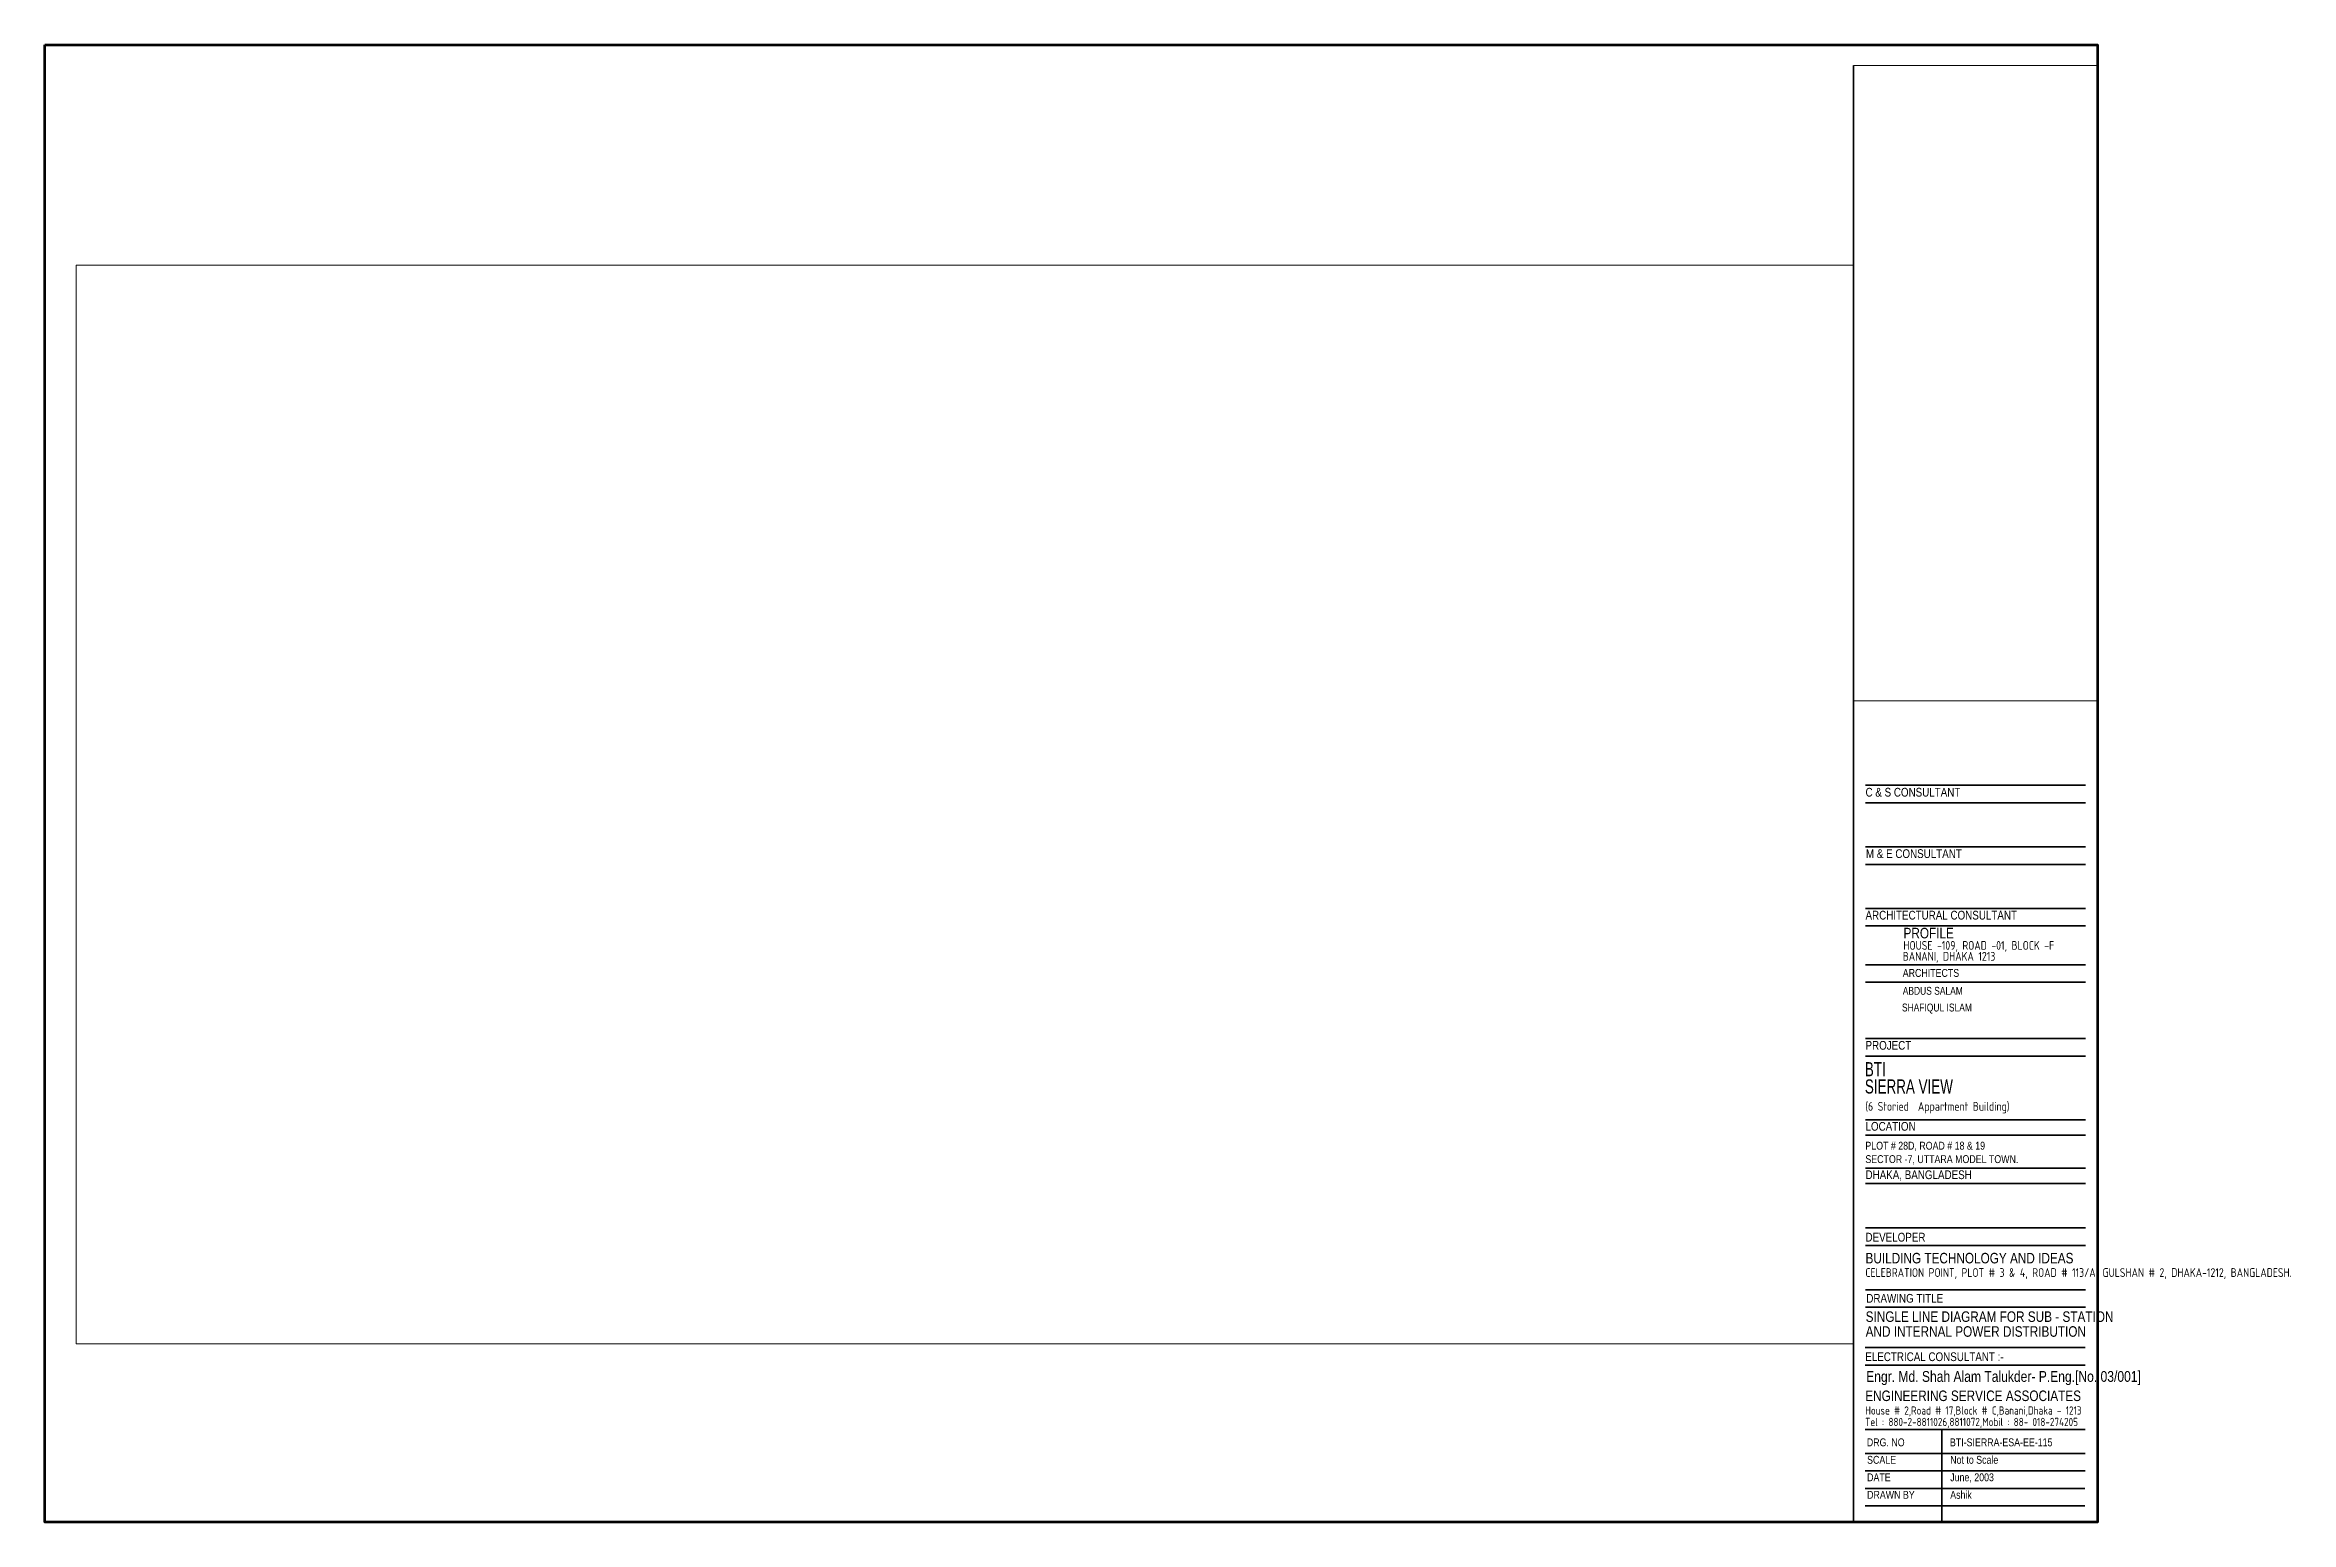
# Paper-space layout 'Layout1' of a CAD drawing. Extents: x 0 to 17.1, y 0.1 to 11.4.
import ezdxf

# ---------------------------------------------------------------- set-up
doc = ezdxf.new("R2010")
doc.units = 0
doc.header["$LTSCALE"] = 5
doc.header["$MEASUREMENT"] = 0
for name, color, linetype, lineweight in [('A', 50, 'CONTINUOUS', 18), ('BODER', 178, 'CONTINUOUS', 120), ('TITLE FRAME', 7, 'CONTINUOUS', 35)]:
    doc.layers.add(name, color=color, linetype=linetype, lineweight=lineweight)
doc.styles.add('ARIAL_HALF', font='swissl.ttf', dxfattribs={"width": 0.8, "height": 0.5})
doc.styles.add('HBLARGE-50M', font='HBLARGE.shx', dxfattribs={"width": 0.9, "height": 5})
doc.styles.add('ISO1', font='isocp.shx', dxfattribs={"width": 0.9, "height": 1})
doc.styles.add('SWIS721BT', font='swissl.ttf', dxfattribs={"width": 0.8, "height": 2})

psp = doc.layouts.get("Layout1")

# ---------------------------------------------------------------- linework, layer by layer
at = {"layer": 'BODER'}
psp.add_lwpolyline([(0.035, 11.366), (15.643, 11.366), (15.643, 0.132), (0.035, 0.132)], close=True, dxfattribs=at)
at = {"layer": 'TITLE FRAME'}
for p, q in [((13.788, 11.21), (13.788, 0.132)), ((15.643, 0.132), (15.643, 11.21))]:
    psp.add_line(p, q, dxfattribs=at)
at = {"layer": 'TITLE FRAME', "color": 8}
for p, q in [((13.879, 1.898), (15.551, 1.898)), ((13.877, 1.46), (15.549, 1.46)), ((13.877, 0.835), (15.549, 0.835)), ((13.877, 0.654), (15.549, 0.654)), ((13.877, 0.654), (15.549, 0.654)), ((13.877, 0.521), (15.549, 0.521)), ((13.877, 0.521), (15.549, 0.521))]:
    psp.add_line(p, q, dxfattribs=at)
for points in [[(13.879, 5.735), (15.551, 5.735)], [(13.879, 5.602), (15.551, 5.602)], [(13.879, 5.267), (15.551, 5.267)], [(13.879, 5.134), (15.551, 5.134)], [(13.879, 4.799), (15.551, 4.799)], [(13.879, 4.667), (15.551, 4.667)], [(13.879, 4.369), (15.551, 4.369)], [(13.879, 4.237), (15.551, 4.237)], [(13.879, 3.809), (15.551, 3.809)], [(15.551, 3.676), (13.879, 3.676)], [(15.551, 3.192), (13.879, 3.192)], [(13.879, 3.075), (15.551, 3.075)], [(15.551, 2.823), (13.879, 2.823)], [(15.551, 2.706), (13.879, 2.706)], [(15.551, 2.369), (13.879, 2.369)], [(15.551, 2.236), (13.879, 2.236)], [(13.879, 1.765), (15.551, 1.765)], [(15.549, 1.46), (13.877, 1.46)], [(15.549, 1.326), (13.877, 1.326)], [(14.459, 0.835), (14.459, 0.132)], [(13.877, 0.388), (15.547, 0.388)], [(13.877, 0.256), (15.547, 0.256)], [(13.877, 0.132), (15.547, 0.132)]]:
    psp.add_lwpolyline(points, dxfattribs=at)

# ---------------------------------------------------------------- texts
at = {"layer": 'TITLE FRAME'}
for s, height, style, width, p in [('C & S CONSULTANT', 0.06672, 'ARIAL_HALF', 0.8, (13.879, 5.649)), ('M & E CONSULTANT', 0.06672, 'ARIAL_HALF', 0.8, (13.882, 5.182)), ('ARCHITECTURAL CONSULTANT', 0.06672, 'ARIAL_HALF', 0.8, (13.879, 4.714)), ('PROFILE', 0.0801, 'SWIS721BT', 0.8, (14.168, 4.571)), ('BANANI, DHAKA 1213', 0.06672, 'ISO1', 0.9, (14.162, 4.401)), ('HOUSE -109, ROAD -01, BLOCK -F', 0.06672, 'ISO1', 0.9, (14.167, 4.484)), ('ARCHITECTS', 0.0601, 'ARIAL_HALF', 0.8, (14.162, 4.278)), ('ABDUS SALAM', 0.06005, 'HBLARGE-50M', 0.8, (14.162, 4.142)), ('SHAFIQUL ISLAM', 0.06005, 'HBLARGE-50M', 0.8, (14.156, 4.015)), ('PROJECT', 0.0667, 'ARIAL_HALF', 0.8, (13.879, 3.724)), ('(6 Storied  Appartment Building)', 0.06672, 'ISO1', 0.9, (13.878, 3.26)), ('LOCATION', 0.0667, 'ARIAL_HALF', 0.8, (13.879, 3.108)), ('SECTOR -7, UTTARA MODEL TOWN.', 0.06005, 'ARIAL_HALF', 0.8, (13.878, 2.862)), ('PLOT # 28D, ROAD # 18 & 19', 0.06005, 'ARIAL_HALF', 0.8, (13.878, 2.964)), ('DHAKA, BANGLADESH', 0.06672, 'ARIAL_HALF', 0.8, (13.879, 2.74)), ('DEVELOPER', 0.0667, 'ARIAL_HALF', 0.8, (13.879, 2.265)), ('CELEBRATION POINT, PLOT # 3 & 4, ROAD # 113/A, GULSHAN # 2, DHAKA-1212, BANGLADESH.', 0.06672, 'ISO1', 0.9, (13.878, 1.996)), ('BUILDING TECHNOLOGY AND IDEAS', 0.08007, 'SWIS721BT', 0.8, (13.879, 2.099)), ('DRAWING TITLE', 0.06672, 'ARIAL_HALF', 0.8, (13.885, 1.8)), ('ELECTRICAL CONSULTANT :-', 0.06672, 'ARIAL_HALF', 0.8, (13.877, 1.356)), ('ENGINEERING SERVICE ASSOCIATES', 0.08007, 'SWIS721BT', 0.8, (13.877, 1.052)), ('Tel : 880-2-8811026,8811072,Mobil : 88- 018-274205', 0.0625, 'ISO1', 0.9, (13.876, 0.862)), ('House # 2,Road # 17,Block # C,Banani,Dhaka - 1213', 0.0625, 'ISO1', 0.9, (13.876, 0.949)), ('DRG. NO', 0.0601, 'ARIAL_HALF', 0.8, (13.889, 0.708)), ('BTI-SIERRA-ESA-EE-115', 0.06005, 'ARIAL_HALF', 0.8, (14.521, 0.708)), ('SCALE', 0.0601, 'ARIAL_HALF', 0.8, (13.891, 0.575)), ('Not to Scale', 0.06005, 'ARIAL_HALF', 0.8, (14.523, 0.575)), ('DATE', 0.0601, 'ARIAL_HALF', 0.8, (13.891, 0.442)), ('DRAWN BY', 0.0601, 'ARIAL_HALF', 0.8, (13.891, 0.309)), ('Ashik', 0.0601, 'ARIAL_HALF', 0.8, (14.523, 0.309)), ('June, 2003', 0.0601, 'ARIAL_HALF', 0.8, (14.523, 0.442))]:
    psp.add_text(s, height=height, dxfattribs=dict(at, style=style, width=width)).set_placement(p)
at = {"layer": 'TITLE FRAME', "color": 1, "style": 'SWIS721BT'}
for s, height, width, p in [('BTI', 0.1075, 0.68, (13.874, 3.522)), ('SIERRA VIEW', 0.10748, 0.68, (13.874, 3.391)), ('SINGLE LINE DIAGRAM FOR SUB - STATION ', 0.08007, 0.8, (13.88, 1.654)), ('AND INTERNAL POWER DISTRIBUTION', 0.08007, 0.8, (13.88, 1.541))]:
    psp.add_text(s, height=height, dxfattribs=dict(at, width=width)).set_placement(p)
at = {"layer": 'TITLE FRAME', "color": 5, "style": 'ARIAL_HALF', "width": 0.8}
psp.add_text('Engr. Md. Shah Alam Talukder- P.Eng.[No. 03/001]', height=0.08222, dxfattribs=at).set_placement((13.884, 1.198))

# ---------------------------------------------------------------- viewports
at = {"layer": 'A'}
psp.add_viewport(center=(14.715, 8.793), size=(1.855, 4.8335), view_center_point=(-647.081, 1643.502), view_height=1875.4848, status=3, dxfattribs=at)
psp.add_viewport(center=(7.03, 5.59), size=(13.516, 8.20406), view_center_point=(865.186, 3685.066), view_height=2551.37637, dxfattribs=at)

doc.saveas('drawing.dxf')
